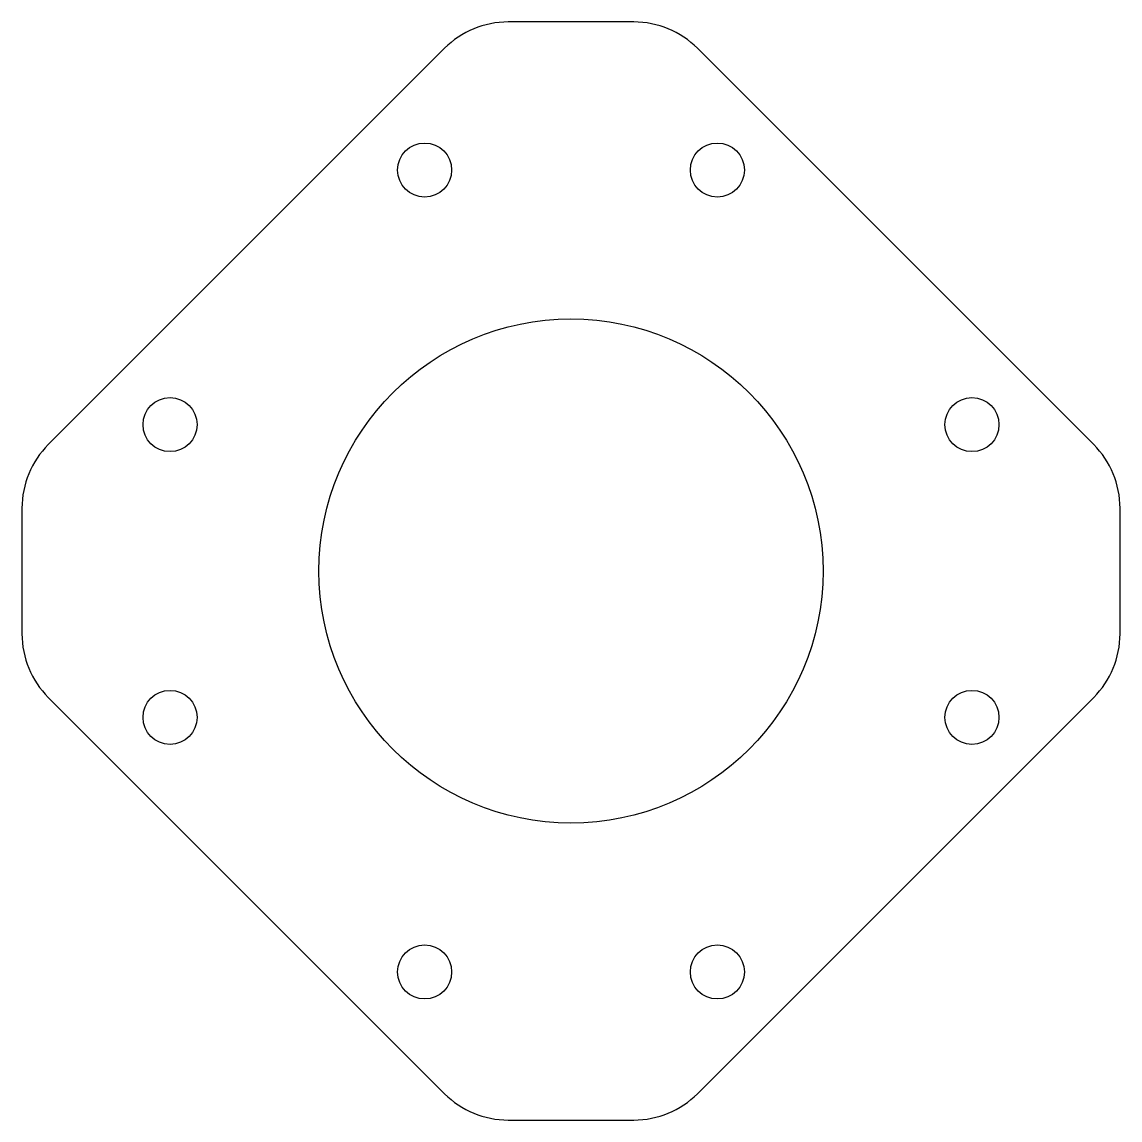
# Model space of a CAD drawing. Header units: millimetres. Extents: x -27 to 34, y -61 to 0.
import ezdxf

# ---------------------------------------------------------------- set-up
doc = ezdxf.new("R2010")
doc.units = ezdxf.units.MM

msp = doc.modelspace()

# ---------------------------------------------------------------- linework, layer by layer
msp.add_lwpolyline([(10.518, -1.464, 0.198912), (6.983, 0), (0, 0, 0.198912), (-3.536, -1.464), (-25.544, -23.473, 0.198912), (-27.009, -27.009), (-27.009, -33.991, 0.198912), (-25.544, -37.527), (-3.536, -59.536, 0.198912), (0, -61), (6.983, -61, 0.198912), (10.518, -59.536), (32.527, -37.527, 0.198912), (33.991, -33.991), (33.991, -27.009, 0.198912), (32.527, -23.473)], format="xyb", close=True)
for centre, radius in [((-4.64, -8.226), 1.5), ((11.623, -8.226), 1.5), ((3.491, -30.5), 14), ((-18.782, -22.368), 1.5), ((25.765, -22.368), 1.5), ((-18.782, -38.632), 1.5), ((25.765, -38.632), 1.5), ((-4.64, -52.774), 1.5), ((11.623, -52.774), 1.5)]:
    msp.add_circle(centre, radius)

doc.saveas('drawing.dxf')
